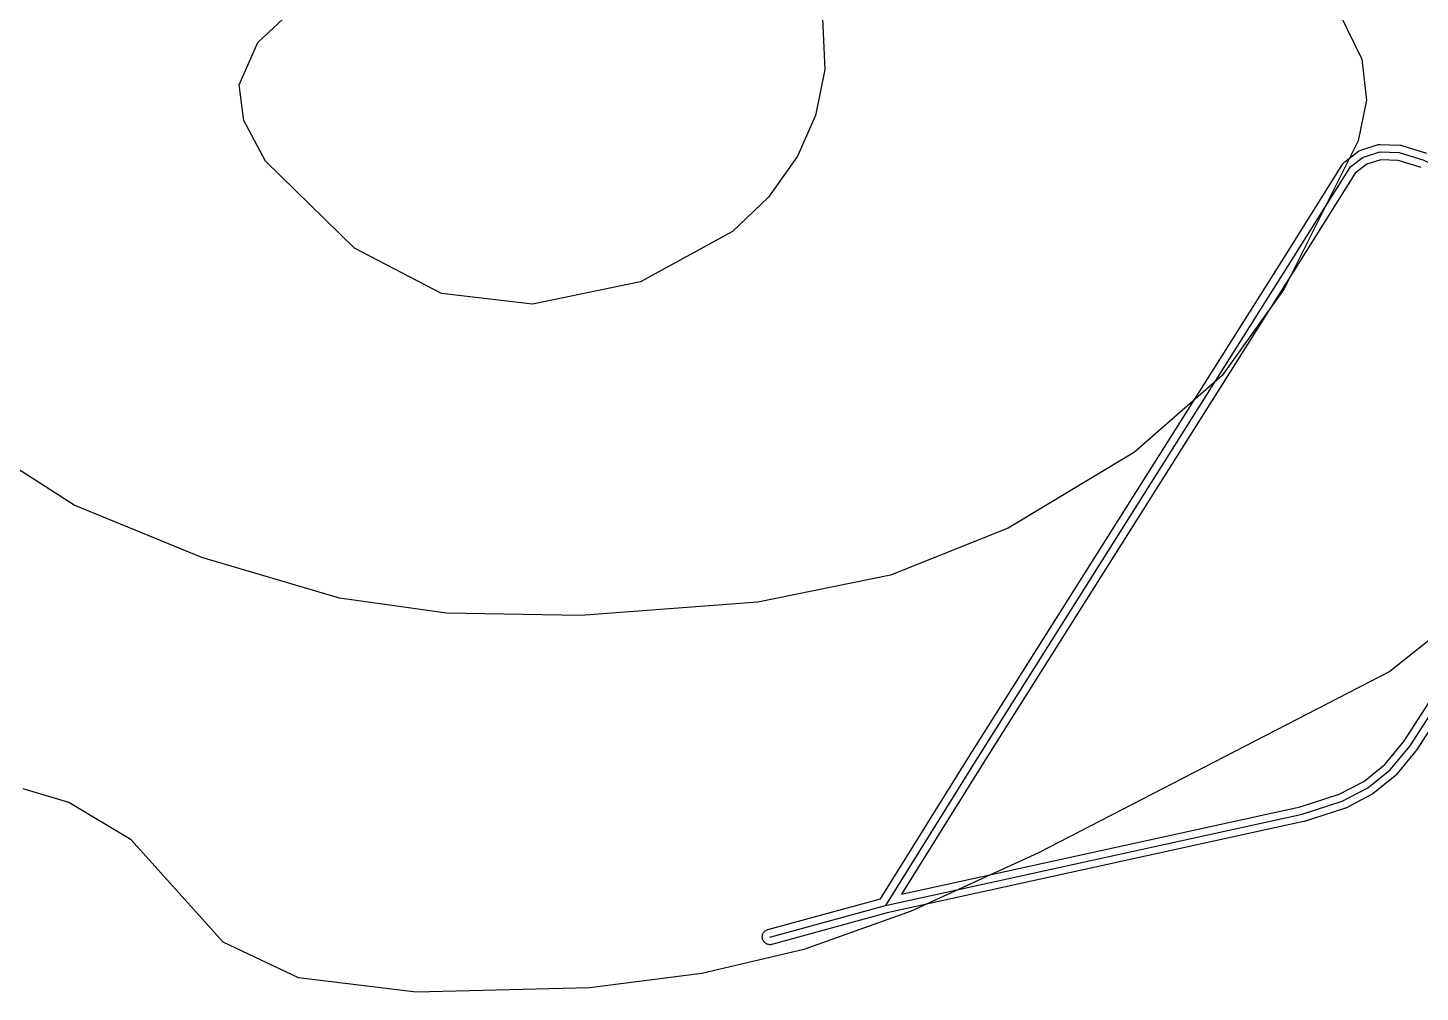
# Model space of a CAD drawing. Header units: metres. Extents: x 0 to 1014, y 0 to 676.
# Drawn here: x 501 to 773.8, y 9.4 to 198.4 of the extents above; entities that cross this region are included whole.
import ezdxf

# ---------------------------------------------------------------- set-up
doc = ezdxf.new("R2010")
doc.units = ezdxf.units.M
doc.layers.add('TPX_1_CONTOUR_LINES', color=7, linetype='Continuous', true_color=0x000000)
doc.layers.add('TPX_6_ROADS', color=7, linetype='Continuous')
doc.layers.add('TPX_7_ROADS_OUTLINES', color=7, linetype='Continuous')

msp = doc.modelspace()

# ---------------------------------------------------------------- linework, layer by layer
at = {"layer": 'TPX_1_CONTOUR_LINES'}
for points in [[(499.46, 293.19, 475), (527.05, 308.14, 475), (544.05, 314.82, 475), (558.05, 317.3, 475), (574.05, 316.97, 475), (624.05, 305.92, 475), (656.05, 295.55, 475), (691.05, 277.74, 475), (711.6, 265.19, 475), (724.7, 253.19, 475), (756.59, 204.19, 475), (762.38, 192.19, 475), (763.28, 184.19, 475), (761.66, 176.19, 475), (747.17, 147.19, 475), (735, 130.19, 475), (717.83, 115.19, 475), (693.05, 100.33, 475), (670.05, 91.09, 475), (644.05, 85.79, 475), (609.35, 83.19, 475)], [(599.86, 144.19, 480), (582.05, 146.27, 480), (564.99, 155.19, 480), (547.56, 172.19, 480), (543.31, 180.19, 480), (542.38, 187.19, 480), (546.05, 195.5, 480), (566.05, 214.22, 480)], [(656.71, 200.19, 480), (657.16, 190.19, 480), (655.33, 181.19, 480), (651.77, 173.19, 480), (646.12, 165.19, 480), (639.05, 158.41, 480), (621.05, 148.59, 480), (599.86, 144.19, 480)], [(609.35, 83.19, 475), (583.05, 83.63, 475), (562.05, 86.61, 475), (535.05, 94.56, 475), (510.05, 104.78, 475), (495.36, 114.19, 475)], [(779.05, 81.07, 470), (767.83, 72.19, 470), (699.05, 36.67, 470), (674.05, 25.26, 470), (653.05, 17.75, 470), (633.05, 13.02, 470), (611.01, 10.19, 470)], [(611.01, 10.19, 470), (577.05, 9.36, 470), (554.05, 12.19, 470), (539.29, 19.19, 470), (521.26, 39.19, 470), (509.05, 46.53, 470), (500.05, 49.21, 470)]]:
    msp.add_polyline3d(points, dxfattribs=at)
at = {"layer": 'TPX_6_ROADS'}
for points in [[(1013.71, 53.14, 464.71), (921.89, 98.41, 467.45), (774.59, 172.37, 473.79), (769.75, 173.88, 473.98), (765.86, 174, 474.12), (762.65, 172.97, 474.21), (759.95, 170.92, 474.26), (747.89, 151.72, 474.16), (686.59, 54.55, 470.56), (669.01, 26.37, 469.3)], [(646.39, 20.17, 469.47), (669.01, 26.37, 469.3), (750.65, 44.26, 468.09), (758.54, 46.78, 468.05), (763.58, 49.42, 468.11), (767.95, 52.93, 468.23), (771.82, 57.61, 468.42), (785.84, 79.3, 469.14)]]:
    msp.add_polyline3d(points, dxfattribs=at)
at = {"layer": 'TPX_7_ROADS_OUTLINES'}
for points in [[(786.96, 78.27, 469.08), (773.08, 56.8, 468.35), (772.97, 56.66, 468.35), (769.11, 51.98, 468.16), (769.01, 51.87, 468.16), (768.89, 51.77, 468.15), (764.52, 48.25, 468.03), (764.4, 48.16, 468.03), (764.28, 48.09, 468.03), (759.23, 45.45, 467.97), (759.12, 45.4, 467.97), (759, 45.35, 467.97), (751.1, 42.83, 468.01), (750.97, 42.8, 468.01), (669.37, 24.91, 469.22), (646.79, 18.72, 469.38), (646.65, 18.69, 469.38), (646.5, 18.67, 469.38), (646.35, 18.67, 469.39), (646.21, 18.68, 469.39), (646.06, 18.71, 469.39), (645.92, 18.75, 469.4), (645.78, 18.8, 469.4), (645.65, 18.87, 469.41), (645.53, 18.95, 469.42), (645.41, 19.04, 469.42), (645.31, 19.14, 469.43), (645.21, 19.25, 469.44), (645.12, 19.37, 469.45), (645.05, 19.5, 469.46), (644.99, 19.63, 469.46), (644.95, 19.77, 469.47), (644.92, 19.92, 469.48), (644.9, 20.06, 469.49), (644.89, 20.21, 469.5), (644.91, 20.36, 469.51), (644.93, 20.5, 469.51), (644.97, 20.64, 469.52), (645.02, 20.78, 469.53), (645.09, 20.91, 469.53), (645.17, 21.04, 469.54), (645.26, 21.15, 469.54), (645.36, 21.26, 469.55), (645.47, 21.36, 469.55), (645.59, 21.44, 469.55), (645.72, 21.51, 469.55), (645.86, 21.57, 469.55), (646, 21.62, 469.55), (668.05, 27.66, 469.39), (685.32, 55.34, 470.65), (685.32, 55.35, 470.65), (746.62, 152.52, 474.25), (758.68, 171.71, 474.32), (758.75, 171.82, 474.32), (758.84, 171.93, 474.32), (758.94, 172.02, 474.32), (759.04, 172.11, 474.32), (761.74, 174.16, 474.27), (761.88, 174.25, 474.27), (762.03, 174.33, 474.26), (762.19, 174.39, 474.26), (765.4, 175.43, 474.16), (765.57, 175.47, 474.16), (765.74, 175.49, 474.15), (765.91, 175.5, 474.15), (769.8, 175.38, 474.01), (769.93, 175.36, 474), (770.07, 175.34, 474), (770.2, 175.31, 473.99), (775.03, 173.81, 473.79)], [(774.02, 170.98, 473.78), (769.5, 172.38, 473.96), (766.07, 172.49, 474.08), (763.35, 171.62, 474.16), (761.07, 169.89, 474.2), (749.16, 150.92, 474.06), (749.16, 150.92, 474.06), (687.86, 53.75, 470.46), (672.17, 28.6, 469.35), (750.26, 45.71, 468.17), (757.96, 48.17, 468.13), (762.76, 50.68, 468.19), (766.9, 54.01, 468.31), (770.61, 58.5, 468.49), (784.58, 80.11, 469.19)]]:
    msp.add_polyline3d(points, dxfattribs=at)

doc.saveas('drawing.dxf')
